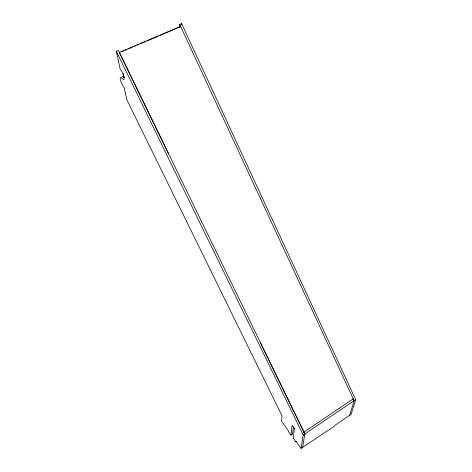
<?xml version="1.0" encoding="UTF-8"?>
<svg xmlns="http://www.w3.org/2000/svg" width="472" height="472" viewBox="0 0 472 472"><rect width="100%" height="100%" fill="white"/><g stroke="black" fill="none" stroke-linecap="round" stroke-linejoin="round"><path stroke-width="0.71" d="M293.395 427.107L292.546 434.128L291.017 435.154L288.457 431.597L288.528 430.954L281.583 421.295L282.014 415.791L126.679 99.409L124.16 87.668A6.266 1.522 65.2 0 1 120.378 79.674A6.266 1.522 65.2 0 1 122.183 78.464A6.384 1.563 65.4 0 0 124.018 77.154A6.384 1.563 65.4 0 0 120.148 68.989L116.342 51.259L118.36 50.404L304.823 433.969L302.611 447.35M291.017 435.154L292.156 425.355L294.445 428.505L293.224 438.228L295.808 441.827L296.068 441.656M295.808 441.827L295.897 441.202L301.071 448.4L334.565 426.104L334.742 425.449L351.138 414.268L355.658 399.642L181.62 23.6L179.72 24.402L180.05 27.282M301.071 448.4L303.207 435.06L116.342 51.259M349.675 415.266L354.13 400.675L179.72 24.402M353.286 398.852L303.632 432.34L304.823 433.969M303.207 435.06L355.658 399.642M294.445 428.505L294.97 428.151M180.623 26.349L119.328 52.398L168.581 153.878M121.599 51.778L123.611 50.923M124.956 50.351L126.974 49.495M128.313 48.923L132.343 47.212M134.361 46.356L135.706 45.784M137.045 45.212L139.063 44.356M140.408 43.784L142.42 42.928M143.765 42.356L145.777 41.501M147.122 40.928L157.866 36.362M159.884 35.506L161.229 34.934M162.569 34.362L180.033 26.939M352.908 399.135L354.13 400.675M260.397 342.743L303.921 432.116M123.257 73.555L124.112 77.62A6.26 1.54 65.2 0 0 122.413 76.582M181.62 23.6L181.779 25.034"/></g></svg>
